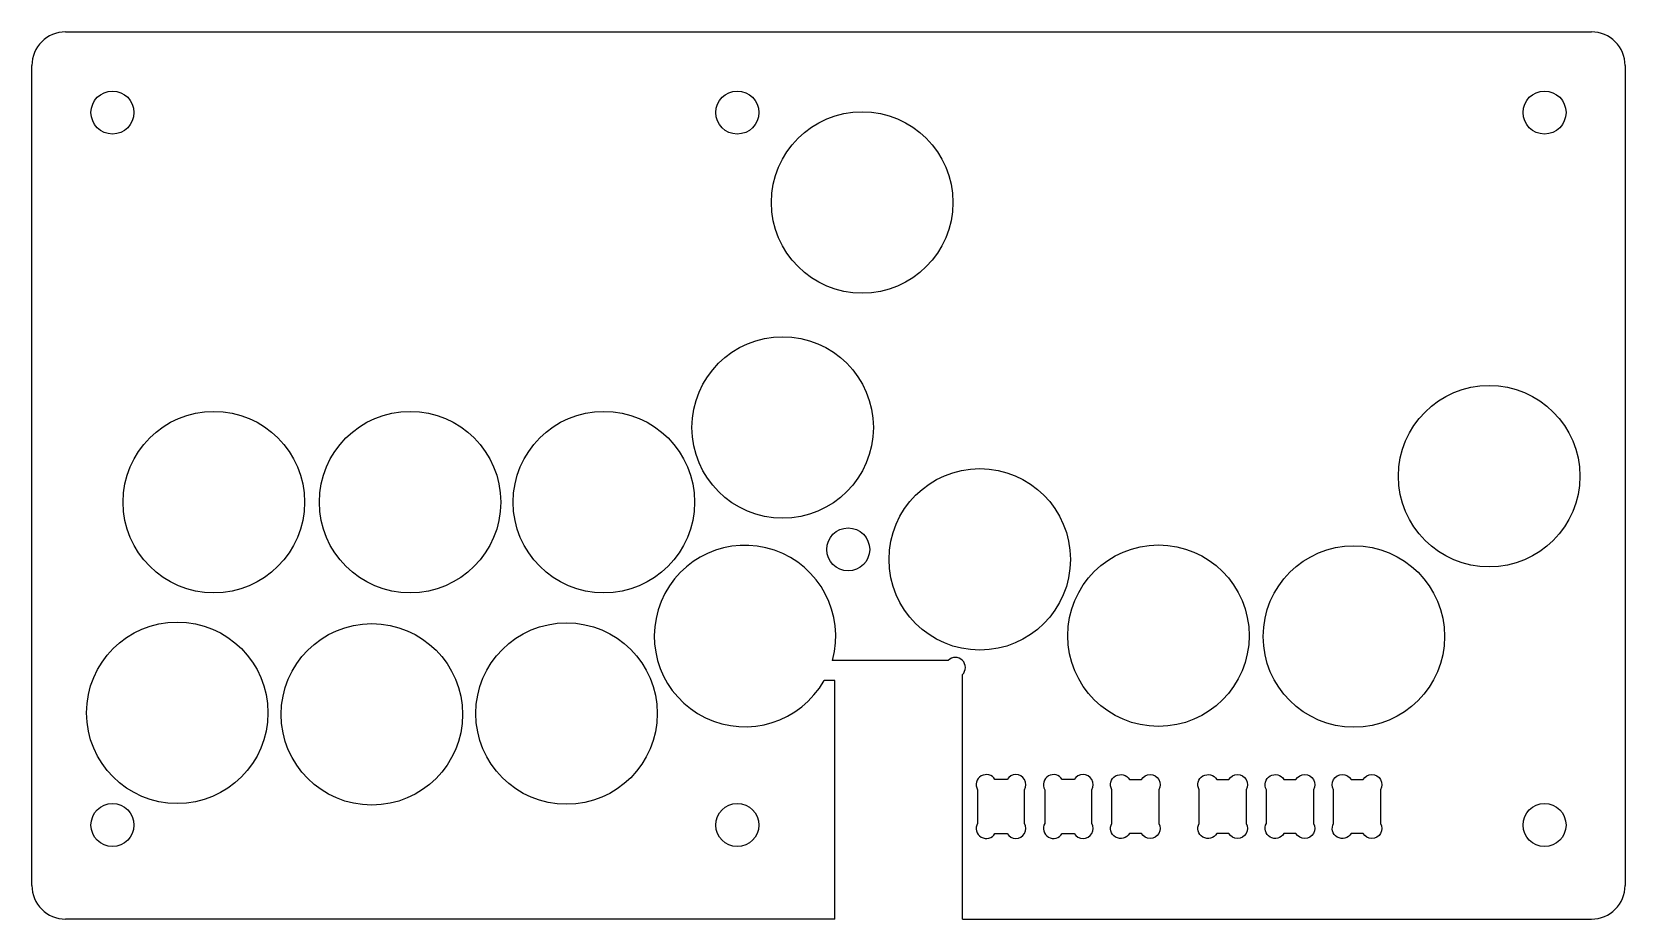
# Model space of a CAD drawing. Header units: millimetres. Extents: x -255 to -18, y 23 to 155.
import ezdxf

# ---------------------------------------------------------------- set-up
doc = ezdxf.new("R2010")
doc.units = ezdxf.units.MM
doc.layers.get('0').update_dxf_attribs({"linetype": 'CONTINUOUS'})

msp = doc.modelspace()

# ---------------------------------------------------------------- linework, layer by layer
for p, q in [((-250, 155), (-22.86, 155)), ((-255, 28), (-255, 150)), ((-17.86, 150), (-17.86, 28)), ((-118.62, 61.5), (-135.86, 61.5)), ((-116.5, 23), (-116.5, 59.38)), ((-135.5, 58.5), (-137.09, 58.5)), ((-135.5, 23), (-135.5, 58.5)), ((-135.5, 23), (-250, 23)), ((-116.5, 23), (-22.86, 23))]:
    msp.add_line(p, q)
for points in [[(-114.25, 42.25), (-114.25, 37.25, 1), (-111.65, 35.75), (-109.85, 35.75, 1), (-107.25, 37.25), (-107.25, 42.25, 1), (-109.85, 43.75), (-111.65, 43.75, 1)], [(-101.65, 43.75, 1), (-104.25, 42.25), (-104.25, 37.25, 1), (-101.65, 35.75), (-99.85, 35.75, 1), (-97.25, 37.25), (-97.25, 42.25, 1), (-99.85, 43.75)], [(-89.85, 35.75), (-91.65, 35.75, -1), (-94.25, 37.25), (-94.25, 42.25, -1), (-91.65, 43.75), (-89.85, 43.75, -1), (-87.25, 42.25), (-87.25, 37.25, -1)], [(-76.85, 35.75), (-78.65, 35.75, -1), (-81.25, 37.25), (-81.25, 42.25, -1), (-78.65, 43.75), (-76.85, 43.75, -1), (-74.25, 42.25), (-74.25, 37.25, -1)], [(-71.25, 37.25), (-71.25, 42.25, -1), (-68.65, 43.75), (-66.85, 43.75, -1), (-64.25, 42.25), (-64.25, 37.25, -1), (-66.85, 35.75), (-68.65, 35.75, -1)], [(-54.25, 42.25), (-54.25, 37.25, -1), (-56.85, 35.75), (-58.65, 35.75, -1), (-61.25, 37.25), (-61.25, 42.25, -1), (-58.65, 43.75), (-56.85, 43.75, -1)]]:
    msp.add_lwpolyline(points, format="xyb", close=True)
for centre, radius in [((-243, 143), 3.2), ((-150, 143), 3.2), ((-29.86, 143), 3.2), ((-131.42, 129.62), 13.5), ((-143.25, 96.15), 13.5), ((-38.1, 88.9), 13.5), ((-227.92, 85.04), 13.5), ((-198.71, 85.04), 13.5), ((-169.86, 85.04), 13.5), ((-113.92, 76.52), 13.5), ((-133.5, 78), 3.2), ((-87.32, 65.17), 13.5), ((-58.23, 65.05), 13.5), ((-233.36, 53.7), 13.5), ((-204.39, 53.46), 13.5), ((-175.42, 53.58), 13.5), ((-243, 37), 3.2), ((-150, 37), 3.2), ((-29.86, 37), 3.2)]:
    msp.add_circle(centre, radius)
for centre, radius, start, end in [((-250, 150), 5, 90, 180), ((-22.86, 150), 5, 0, 90), ((-148.86, 65.11), 13.5, -15.5126, 330.6809), ((-117.56, 60.44), 1.5, -45, 135), ((-250, 28), 5, 180, 270), ((-22.86, 28), 5, -90, 0)]:
    msp.add_arc(centre, radius, start, end)

doc.saveas('drawing.dxf')
